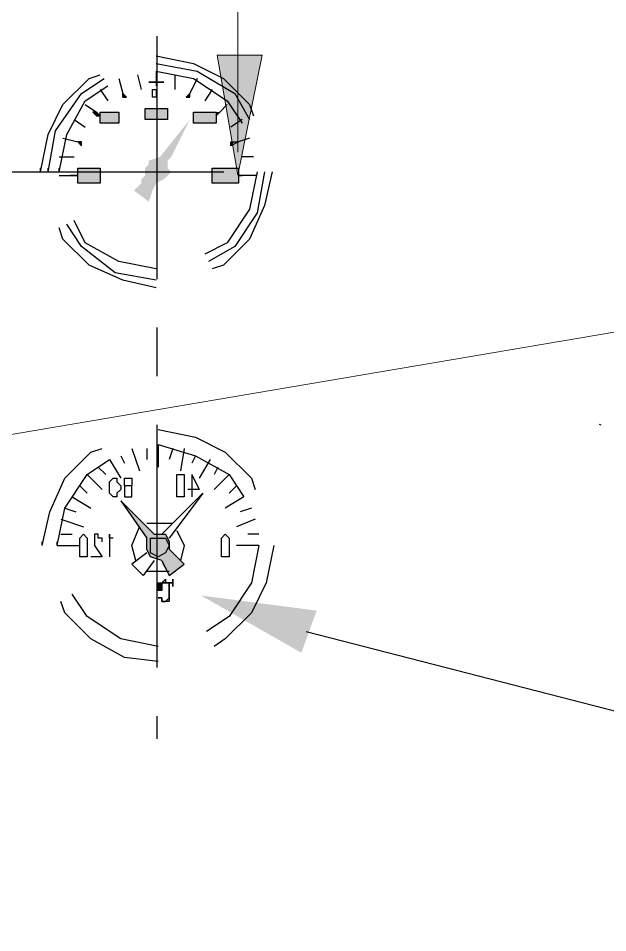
# Model space of a CAD drawing. Header units: millimetres. Extents: x 248233 to 259628, y -181361 to -174035.
# Drawn here: x 251254.8 to 251455.3, y -175713.1 to -175402.2 of the extents above; entities that cross this region are included whole.
import ezdxf

# ---------------------------------------------------------------- set-up
doc = ezdxf.new("R2010")
doc.units = ezdxf.units.MM
doc.header["$LTSCALE"] = 13
doc.linetypes.add('CENTERX2', pattern=[101.6, 63.5, -12.7, 12.7, -12.7])
for name, color, linetype in [('1', 4, 'Continuous'), ('PDF_Geometry', 7, 'Continuous'), ('粗实线', 4, 'Continuous')]:
    doc.layers.add(name, color=color, linetype=linetype)
doc.layers.add('标注、文本', color=3, linetype='Continuous', lineweight=25)
doc.layers.add('铁心', color=3, linetype='Continuous', lineweight=0)

# ---------------------------------------------------------------- blocks, each defined once
blk = doc.blocks.new('A$C3EE72B81')
at = {"layer": '粗实线', "lineweight": 30}
h = blk.add_hatch(color=256, dxfattribs=at)
h.dxf.hatch_style = 2
h.paths.add_polyline_path([(1.736, 1.82), (1.355, 1.439), (1.482, 1.439)])
h = blk.add_hatch(color=256, dxfattribs=at)
h.dxf.hatch_style = 2
h.paths.add_polyline_path([(1.228, 1.439), (1.185, 1.397), (1.439, 1.397)])
h = blk.add_hatch(color=256, dxfattribs=at)
h.dxf.hatch_style = 2
h.paths.add_polyline_path([(1.185, 1.397), (1.185, 1.355), (1.439, 1.355)])
h = blk.add_hatch(color=256, dxfattribs=at)
h.dxf.hatch_style = 2
h.paths.add_polyline_path([(1.185, 1.397), (1.439, 1.397), (1.439, 1.355)])
h = blk.add_hatch(color=256, dxfattribs=at)
h.dxf.hatch_style = 2
h.paths.add_polyline_path([(1.185, 1.355), (1.185, 1.27), (1.439, 1.27)])
h = blk.add_hatch(color=256, dxfattribs=at)
h.dxf.hatch_style = 2
h.paths.add_polyline_path([(1.185, 1.355), (1.439, 1.355), (1.439, 1.27)])
h = blk.add_hatch(color=256, dxfattribs=at)
h.dxf.hatch_style = 2
h.paths.add_polyline_path([(1.228, 1.439), (1.482, 1.439), (1.439, 1.397)])
h = blk.add_hatch(color=256, dxfattribs=at)
h.dxf.hatch_style = 2
h.paths.add_polyline_path([(1.185, 1.27), (1.101, 1.185), (1.397, 1.185)])
h = blk.add_hatch(color=256, dxfattribs=at)
h.dxf.hatch_style = 2
h.paths.add_polyline_path([(1.185, 1.27), (1.439, 1.27), (1.397, 1.185)])
h = blk.add_hatch(color=256, dxfattribs=at)
h.dxf.hatch_style = 2
h.paths.add_polyline_path([(1.058, 1.143), (1.016, 1.101), (1.27, 1.101)])
h = blk.add_hatch(color=256, dxfattribs=at)
h.dxf.hatch_style = 2
h.paths.add_polyline_path([(1.101, 1.185), (1.058, 1.143), (1.27, 1.143)])
h = blk.add_hatch(color=256, dxfattribs=at)
h.dxf.hatch_style = 2
h.paths.add_polyline_path([(1.058, 1.143), (1.27, 1.143), (1.27, 1.101)])
h = blk.add_hatch(color=256, dxfattribs=at)
h.dxf.hatch_style = 2
h.paths.add_polyline_path([(1.101, 1.185), (1.397, 1.185), (1.27, 1.143)])
h = blk.add_hatch(color=256, dxfattribs=at)
h.dxf.hatch_style = 2
h.paths.add_polyline_path([(1.016, 1.101), (1.27, 1.101), (1.185, 0.974)])
h = blk.add_hatch(color=256, dxfattribs=at)
h.dxf.hatch_style = 2
h.paths.add_polyline_path([(1.143, 0.889), (1.143, 0.847), (1.143, 0.889), (1.185, 0.889)])
h = blk.add_hatch(color=256, dxfattribs=at)
h.dxf.hatch_style = 2
h.paths.add_polyline_path([(1.228, 0.931), (1.228, 0.889), (1.185, 0.889), (1.185, 0.847), (1.185, 0.804), (1.185, 0.762), (1.185, 0.72), (1.185, 0.677), (1.228, 0.677), (1.27, 0.677), (1.228, 0.677), (1.185, 0.72), (1.185, 0.762), (1.185, 0.804), (1.185, 0.847), (1.185, 0.889), (1.228, 0.889), (1.27, 0.889)])
h = blk.add_hatch(color=256, dxfattribs=at)
h.dxf.hatch_style = 2
h.paths.add_polyline_path([(1.312, 0.889), (1.27, 0.889), (1.27, 0.847), (1.27, 0.804), (1.312, 0.804)])
h = blk.add_hatch(color=256, dxfattribs=at)
h.dxf.hatch_style = 2
h.paths.add_polyline_path([(1.312, 0.72), (1.27, 0.72), (1.27, 0.677), (1.228, 0.677), (1.27, 0.677), (1.27, 0.72)])
for points in [[(1.312, 2.625), (0.889, 2.54), (0.55, 2.371), (0.254, 2.074), (0.212, 1.947)], [(1.312, 2.625), (0.889, 2.54), (0.55, 2.371), (0.254, 2.074), (0.212, 1.947)], [(1.312, 2.455), (0.889, 2.328), (0.508, 2.117), (0.339, 1.863)], [(2.625, 1.312), (2.54, 1.693), (2.371, 2.074), (2.074, 2.371), (1.947, 2.413)], [(2.625, 1.312), (2.54, 1.693), (2.371, 2.074), (2.074, 2.371), (1.947, 2.413)], [(2.455, 1.312), (2.371, 1.736), (2.117, 2.117), (1.863, 2.286)], [(0.931, 2.117), (0.847, 1.947), (0.974, 1.947)], [(0.931, 2.117), (0.931, 1.863)], [(1.27, 1.439), (0.804, 1.905), (1.185, 1.397)], [(1.355, 1.439), (1.736, 1.82), (1.439, 1.397)], [(1.439, 1.566), (1.143, 1.566)], [(1.101, 1.482), (1.016, 1.312), (1.058, 1.143)], [(1.566, 1.143), (1.609, 1.312), (1.524, 1.524)], [(1.355, 1.439), (1.228, 1.439), (1.185, 1.355), (1.185, 1.27)], [(1.27, 1.143), (1.397, 1.185), (1.439, 1.27), (1.439, 1.397)], [(1.82, 1.397), (1.863, 1.397), (1.863, 1.439), (1.863, 1.185)], [(1.947, 1.355), (1.947, 1.397), (1.99, 1.397), (1.99, 1.439), (2.032, 1.439), (2.032, 1.397), (2.032, 1.355), (2.032, 1.312), (1.947, 1.185), (2.074, 1.185)], [(2.455, 1.312), (2.455, 1.355)], [(2.625, 1.312), (2.625, 1.355)], [(2.625, 1.312), (2.625, 1.355)], [(0, 1.312), (0.085, 0.889), (0.254, 0.55), (0.55, 0.254), (0.677, 0.169)], [(0, 1.312), (0.085, 0.889), (0.254, 0.55), (0.55, 0.254), (0.677, 0.169)], [(0.169, 1.312), (0.254, 0.889), (0.508, 0.508), (0.762, 0.339)], [(1.185, 0.974), (1.016, 1.101)], [(1.185, 1.016), (1.439, 1.016)], [(1.312, 0.169), (1.736, 0.254), (2.117, 0.508), (2.286, 0.762)], [(1.312, 0), (1.693, 0.042), (2.074, 0.254), (2.371, 0.55), (2.413, 0.677)], [(1.312, 0), (1.693, 0.042), (2.074, 0.254), (2.371, 0.55), (2.413, 0.677)]]:
    blk.add_lwpolyline(points, dxfattribs=at)
for points in [[(1.058, 2.117), (1.016, 2.117), (1.016, 2.074), (1.016, 1.99), (1.016, 1.905), (1.016, 1.863), (1.058, 1.863), (1.101, 1.863), (1.101, 1.905), (1.101, 1.99), (1.101, 2.074), (1.101, 2.117)], [(1.651, 2.074), (1.609, 2.074), (1.609, 2.032), (1.609, 1.99), (1.651, 1.99), (1.693, 1.99), (1.693, 1.947), (1.693, 1.905), (1.693, 1.863), (1.651, 1.863), (1.609, 1.863), (1.609, 1.905), (1.609, 1.947), (1.609, 1.99), (1.651, 1.99), (1.693, 1.99), (1.693, 2.032), (1.693, 2.074)], [(1.778, 2.074), (1.778, 2.032), (1.736, 1.99), (1.736, 1.947), (1.778, 1.905), (1.778, 1.863), (1.82, 1.863), (1.863, 1.905), (1.863, 1.947), (1.863, 1.99), (1.863, 2.032), (1.82, 2.074)], [(0.55, 1.439), (0.508, 1.397), (0.508, 1.312), (0.508, 1.228), (0.508, 1.185), (0.55, 1.185), (0.593, 1.185), (0.593, 1.228), (0.593, 1.312), (0.593, 1.397)], [(1.397, 1.312), (1.397, 1.397), (1.312, 1.397), (1.228, 1.397), (1.185, 1.312), (1.228, 1.228), (1.312, 1.185), (1.397, 1.228)], [(2.159, 1.439), (2.117, 1.397), (2.117, 1.312), (2.117, 1.27), (2.117, 1.228), (2.117, 1.185), (2.159, 1.185), (2.201, 1.185), (2.201, 1.228), (2.201, 1.27), (2.201, 1.312), (2.201, 1.397)], [(1.143, 0.931), (1.143, 0.889), (1.143, 0.847), (1.143, 0.889)], [(1.143, 0.889), (1.143, 0.847), (1.143, 0.889), (1.185, 0.889)], [(1.228, 0.931), (1.228, 0.889), (1.185, 0.889), (1.185, 0.847), (1.185, 0.804), (1.185, 0.762), (1.185, 0.72), (1.185, 0.677), (1.228, 0.677), (1.27, 0.677), (1.228, 0.677), (1.185, 0.72), (1.185, 0.762), (1.185, 0.804), (1.185, 0.847), (1.185, 0.889), (1.228, 0.889), (1.27, 0.889)], [(1.27, 0.889), (1.228, 0.889)], [(1.312, 0.889), (1.27, 0.889), (1.27, 0.847), (1.27, 0.804), (1.312, 0.804)], [(1.312, 0.72), (1.27, 0.72), (1.27, 0.677), (1.228, 0.677), (1.27, 0.677), (1.27, 0.72)]]:
    blk.add_lwpolyline(points, close=True, dxfattribs=at)
for points in [[(1.016, 2.413), (1.016, 2.413), (1.058, 2.159), (1.058, 2.159)], [(1.143, 2.413), (1.143, 2.413), (1.185, 2.286), (1.185, 2.286)], [(1.312, 2.455), (1.312, 2.455), (1.312, 2.201), (1.312, 2.201)], [(1.439, 2.413), (1.439, 2.413), (1.439, 2.286), (1.439, 2.286)], [(1.609, 2.413), (1.609, 2.413), (1.524, 2.159), (1.524, 2.159)], [(0.72, 2.286), (0.72, 2.286), (0.847, 2.074), (0.847, 2.074)], [(0.889, 2.328), (0.889, 2.328), (0.931, 2.244), (0.931, 2.244)], [(1.736, 2.328), (1.736, 2.328), (1.693, 2.244), (1.693, 2.244)], [(1.863, 2.286), (1.863, 2.286), (1.736, 2.074), (1.736, 2.074)], [(0.635, 2.201), (0.635, 2.201), (0.677, 2.117), (0.677, 2.117)], [(1.99, 2.201), (1.99, 2.201), (1.905, 2.117), (1.905, 2.117)], [(0.508, 2.117), (0.508, 2.117), (0.677, 1.947), (0.677, 1.947)], [(2.117, 2.117), (2.117, 2.117), (1.947, 1.947), (1.947, 1.947)], [(0.423, 1.99), (0.423, 1.99), (0.508, 1.905), (0.508, 1.905)], [(2.201, 1.99), (2.201, 1.99), (2.117, 1.905), (2.117, 1.905)], [(0.339, 1.863), (0.339, 1.863), (0.55, 1.736), (0.55, 1.736)], [(2.286, 1.863), (2.286, 1.863), (2.074, 1.736), (2.074, 1.736)], [(0.254, 1.736), (0.254, 1.736), (0.381, 1.693), (0.381, 1.693)], [(2.371, 1.736), (2.371, 1.736), (2.244, 1.693), (2.244, 1.693)], [(0.212, 1.609), (0.212, 1.609), (0.423, 1.524), (0.423, 1.524)], [(2.413, 1.609), (2.413, 1.609), (2.159, 1.524), (2.159, 1.524)], [(0.169, 1.439), (0.169, 1.439), (0.296, 1.439), (0.296, 1.439)], [(2.413, 1.439), (2.413, 1.439), (2.286, 1.439), (2.286, 1.439)], [(0.169, 1.312), (0.169, 1.312), (0.381, 1.312), (0.381, 1.312)], [(0.169, 1.312), (0.169, 1.312), (0.423, 1.312), (0.423, 1.312)], [(1.185, 1.27), (1.185, 1.27), (1.016, 1.101), (1.016, 1.101)], [(2.455, 1.312), (2.455, 1.312), (2.201, 1.312), (2.201, 1.312)], [(2.455, 1.312), (2.455, 1.312), (2.244, 1.312), (2.244, 1.312)], [(1.27, 1.143), (1.27, 1.143), (1.185, 0.974), (1.185, 0.974)], [(1.355, 1.143), (1.355, 1.143), (1.482, 0.974), (1.482, 0.974)], [(1.439, 1.228), (1.439, 1.228), (1.609, 1.101), (1.609, 1.101)], [(1.609, 1.101), (1.609, 1.101), (1.482, 0.974), (1.482, 0.974)]]:
    blk.add_open_spline(points, degree=3, dxfattribs=at)
blk = doc.blocks.new('A$C611D0E0A')
at = {"layer": '粗实线', "lineweight": 30}
h = blk.add_hatch(color=256, dxfattribs=at)
h.dxf.hatch_style = 2
h.paths.add_polyline_path([(0.931, 2.201), (0.931, 2.159), (0.974, 2.159)])
h = blk.add_hatch(color=256, dxfattribs=at)
h.dxf.hatch_style = 2
h.paths.add_polyline_path([(1.693, 2.201), (1.651, 2.159), (1.693, 2.159)])
h = blk.add_hatch(color=256, dxfattribs=at)
h.dxf.hatch_style = 2
h.paths.add_polyline_path([(0.593, 1.99), (0.635, 1.99), (0.635, 1.947)])
h = blk.add_hatch(color=256, dxfattribs=at)
h.dxf.hatch_style = 2
h.paths.add_polyline_path([(0.635, 1.863), (0.889, 1.863), (0.889, 1.99), (0.635, 1.99)])
h = blk.add_hatch(color=256, dxfattribs=at)
h.dxf.hatch_style = 2
h.paths.add_polyline_path([(1.185, 1.905), (1.439, 1.905), (1.439, 2.032), (1.185, 2.032)])
h = blk.add_hatch(color=256, dxfattribs=at)
h.dxf.hatch_style = 2
h.paths.add_polyline_path([(1.736, 1.863), (1.947, 1.863), (1.947, 1.99), (1.736, 1.99)])
h = blk.add_hatch(color=256, dxfattribs=at)
h.dxf.hatch_style = 2
h.paths.add_polyline_path([(1.99, 1.99), (1.947, 1.947), (1.99, 1.947)])
h = blk.add_hatch(color=256, dxfattribs=at)
h.dxf.hatch_style = 2
h.paths.add_polyline_path([(1.99, 1.99), (2.032, 1.99), (1.99, 1.947)])
h = blk.add_hatch(color=256, dxfattribs=at)
h.dxf.hatch_style = 2
h.paths.add_polyline_path([(0.931, 1.905), (1.143, 1.482), (1.27, 1.482)])
h = blk.add_hatch(color=256, dxfattribs=at)
h.dxf.hatch_style = 2
h.paths.add_polyline_path([(0.423, 1.651), (0.466, 1.651), (0.466, 1.609)])
h = blk.add_hatch(color=256, dxfattribs=at)
h.dxf.hatch_style = 2
h.paths.add_polyline_path([(2.159, 1.651), (2.201, 1.651), (2.159, 1.609)])
h = blk.add_hatch(color=256, dxfattribs=at)
h.dxf.hatch_style = 2
h.paths.add_polyline_path([(1.143, 1.482), (1.185, 1.439), (1.397, 1.439)])
h = blk.add_hatch(color=256, dxfattribs=at)
h.dxf.hatch_style = 2
h.paths.add_polyline_path([(1.143, 1.482), (1.27, 1.482), (1.397, 1.439)])
h = blk.add_hatch(color=256, dxfattribs=at)
h.dxf.hatch_style = 2
h.paths.add_polyline_path([(0.381, 1.185), (0.677, 1.185), (0.677, 1.355), (0.381, 1.355)])
h = blk.add_hatch(color=256, dxfattribs=at)
h.dxf.hatch_style = 2
h.paths.add_polyline_path([(1.185, 1.355), (1.143, 1.312), (1.439, 1.312)])
h = blk.add_hatch(color=256, dxfattribs=at)
h.dxf.hatch_style = 2
h.paths.add_polyline_path([(1.185, 1.439), (1.185, 1.397), (1.397, 1.397)])
h = blk.add_hatch(color=256, dxfattribs=at)
h.dxf.hatch_style = 2
h.paths.add_polyline_path([(1.185, 1.439), (1.397, 1.439), (1.397, 1.397)])
h = blk.add_hatch(color=256, dxfattribs=at)
h.dxf.hatch_style = 2
h.paths.add_polyline_path([(1.185, 1.397), (1.185, 1.355), (1.439, 1.355)])
h = blk.add_hatch(color=256, dxfattribs=at)
h.dxf.hatch_style = 2
h.paths.add_polyline_path([(1.185, 1.397), (1.397, 1.397), (1.439, 1.355)])
h = blk.add_hatch(color=256, dxfattribs=at)
h.dxf.hatch_style = 2
h.paths.add_polyline_path([(1.185, 1.355), (1.439, 1.355), (1.439, 1.312)])
h = blk.add_hatch(color=256, dxfattribs=at)
h.dxf.hatch_style = 2
h.paths.add_polyline_path([(1.947, 1.185), (2.201, 1.185), (2.201, 1.355), (1.947, 1.355)])
h = blk.add_hatch(color=256, dxfattribs=at)
h.dxf.hatch_style = 2
h.paths.add_polyline_path([(1.143, 1.312), (1.185, 1.27), (1.439, 1.27)])
h = blk.add_hatch(color=256, dxfattribs=at)
h.dxf.hatch_style = 2
h.paths.add_polyline_path([(1.143, 1.312), (1.439, 1.312), (1.439, 1.27)])
h = blk.add_hatch(color=256, dxfattribs=at)
h.dxf.hatch_style = 2
h.paths.add_polyline_path([(1.185, 1.27), (1.228, 1.228), (1.482, 1.228)])
h = blk.add_hatch(color=256, dxfattribs=at)
h.dxf.hatch_style = 2
h.paths.add_polyline_path([(1.185, 1.27), (1.439, 1.27), (1.482, 1.228)])
h = blk.add_hatch(color=256, dxfattribs=at)
h.dxf.hatch_style = 2
h.paths.add_polyline_path([(1.228, 1.228), (1.312, 1.185), (1.482, 1.185)])
h = blk.add_hatch(color=256, dxfattribs=at)
h.dxf.hatch_style = 2
h.paths.add_polyline_path([(1.228, 1.228), (1.482, 1.228), (1.482, 1.185)])
h = blk.add_hatch(color=256, dxfattribs=at)
h.dxf.hatch_style = 2
h.paths.add_polyline_path([(1.312, 1.185), (1.355, 1.101), (1.566, 1.101)])
h = blk.add_hatch(color=256, dxfattribs=at)
h.dxf.hatch_style = 2
h.paths.add_polyline_path([(1.312, 1.185), (1.482, 1.185), (1.566, 1.101)])
h = blk.add_hatch(color=256, dxfattribs=at)
h.dxf.hatch_style = 2
h.paths.add_polyline_path([(1.355, 1.101), (1.566, 1.101), (1.397, 0.974)])
for points in [[(1.312, 2.625), (0.889, 2.54), (0.55, 2.371), (0.254, 2.074), (0.212, 1.947)], [(1.312, 2.54), (0.847, 2.455), (0.423, 2.201), (0.254, 1.905)], [(1.312, 2.455), (0.889, 2.371), (0.508, 2.117), (0.339, 1.863)], [(2.625, 1.312), (2.54, 1.736), (2.371, 2.074), (2.074, 2.371), (1.947, 2.413)], [(2.413, 1.312), (2.328, 1.736), (2.117, 2.117), (1.863, 2.286)], [(2.54, 1.312), (2.455, 1.778), (2.159, 2.201), (1.905, 2.371)], [(2.54, 1.312), (2.54, 1.355)], [(2.625, 1.312), (2.625, 1.355)], [(0, 1.312), (0.085, 0.931), (0.254, 0.55), (0.55, 0.254), (0.677, 0.212)], [(0.085, 1.312), (0.169, 0.847), (0.423, 0.466), (0.72, 0.296)], [(0.169, 1.312), (0.254, 0.889), (0.508, 0.508), (0.762, 0.381)], [(1.312, 0.212), (1.736, 0.296), (2.117, 0.508), (2.244, 0.762)], [(1.312, 0.085), (1.778, 0.169), (2.159, 0.466), (2.328, 0.72)], [(1.312, 0), (1.693, 0.085), (2.074, 0.254), (2.371, 0.55), (2.413, 0.677)]]:
    blk.add_lwpolyline(points, dxfattribs=at)
for points in [[(1.397, 2.328), (1.228, 2.328)], [(0.931, 2.201), (0.974, 2.159), (0.931, 2.159)], [(1.312, 2.244), (1.312, 2.201), (1.312, 2.159), (1.355, 2.159), (1.355, 2.201), (1.355, 2.244)], [(1.693, 2.201), (1.693, 2.159), (1.651, 2.159)], [(1.693, 2.201), (1.651, 2.159), (1.693, 2.159)], [(0.593, 1.99), (0.635, 1.947)], [(0.635, 1.863), (0.889, 1.863), (0.889, 1.99), (0.635, 1.99)], [(1.185, 1.905), (1.439, 1.905), (1.439, 2.032), (1.185, 2.032)], [(1.736, 1.863), (1.947, 1.863), (1.947, 1.99), (1.736, 1.99)], [(2.032, 1.99), (1.99, 1.947), (1.947, 1.947), (1.99, 1.99)], [(1.99, 1.99), (1.947, 1.947), (1.99, 1.947), (2.032, 1.99)], [(0.381, 1.651), (0.466, 1.609), (0.466, 1.651), (0.423, 1.651)], [(2.201, 1.651), (2.159, 1.609), (2.159, 1.651)], [(2.201, 1.651), (2.159, 1.609), (2.159, 1.651)], [(0.381, 1.185), (0.677, 1.185), (0.677, 1.355), (0.381, 1.355)], [(1.947, 1.185), (2.201, 1.185), (2.201, 1.355), (1.947, 1.355)], [(0.339, 1.27), (0.381, 1.27)], [(2.286, 1.27), (2.201, 1.27)], [(2.286, 1.27), (2.201, 1.27)]]:
    blk.add_lwpolyline(points, close=True, dxfattribs=at)
for points in [[(1.101, 2.413), (1.101, 2.413), (1.101, 2.244), (1.101, 2.244)], [(1.312, 2.455), (1.312, 2.455), (1.312, 2.286), (1.312, 2.286)], [(1.524, 2.413), (1.524, 2.413), (1.482, 2.244), (1.482, 2.244)], [(0.847, 2.371), (0.847, 2.371), (0.931, 2.201), (0.931, 2.201)], [(1.736, 2.371), (1.736, 2.371), (1.693, 2.201), (1.693, 2.201)], [(0.677, 2.244), (0.677, 2.244), (0.762, 2.117), (0.762, 2.117)], [(1.947, 2.244), (1.947, 2.244), (1.863, 2.117), (1.863, 2.117)], [(0.508, 2.074), (0.508, 2.074), (0.593, 1.99), (0.593, 1.99)], [(2.117, 2.074), (2.117, 2.074), (1.99, 1.99), (1.99, 1.99)], [(0.339, 1.905), (0.339, 1.905), (0.466, 1.82), (0.466, 1.82)], [(2.244, 1.905), (2.244, 1.905), (2.117, 1.82), (2.117, 1.82)], [(0.254, 1.693), (0.254, 1.693), (0.381, 1.651), (0.381, 1.651)], [(2.371, 1.693), (2.371, 1.693), (2.201, 1.651), (2.201, 1.651)], [(0.212, 1.482), (0.212, 1.482), (0.339, 1.482), (0.339, 1.482)], [(2.413, 1.482), (2.413, 1.482), (2.244, 1.482), (2.244, 1.482)], [(2.413, 1.312), (2.413, 1.312), (2.413, 1.355), (2.413, 1.355)], [(0.169, 1.27), (0.169, 1.27), (0.339, 1.27), (0.339, 1.27)], [(2.413, 1.27), (2.413, 1.27), (2.286, 1.27), (2.286, 1.27)]]:
    blk.add_open_spline(points, degree=3, dxfattribs=at)

msp = doc.modelspace()

# ---------------------------------------------------------------- hatches: boundary and pattern name
at = {"layer": '铁心'}
for points in [[(251337.773, -175414.769), (251322.533, -175414.769), (251329.49, -175455.52)], [(251322.533, -175414.769), (251329.49, -175455.52), (251337.773, -175414.769)], [(251351.128, -175617.91), (251316.969, -175598.426), (251356.34, -175603.589)]]:
    msp.add_hatch(color=256, dxfattribs=at).paths.add_polyline_path(points)

# ---------------------------------------------------------------- linework, layer by layer
at = {"layer": '1', "color": 1, "linetype": 'CENTERX2', "lineweight": -3, "ltscale": 0.1}
for p, q in [((251301.988, -175408.313), (251301.988, -175647.104)), ((251324.756, -175454.598), (251084.781, -175454.598))]:
    msp.add_line(p, q, dxfattribs=at)
at = {"layer": 'PDF_Geometry', "lineweight": 25}
msp.add_lwpolyline([(251453.136, -175540.51), (251452.575, -175540.342)], dxfattribs=at)
at = {"layer": '标注、文本'}
msp.add_line((251352.793, -175610.711), (251751.532, -175713.057), dxfattribs=at)
at = {"layer": '铁心'}
for points in [[(251329.49, -175447.769), (251329.49, -175060.102), (251329.49, -175060.102)], [(251329.49, -175455.52), (251322.533, -175414.769), (251337.773, -175414.769)], [(251180.248, -175555.994), (251804.861, -175450.021)]]:
    msp.add_lwpolyline(points, dxfattribs=at)
msp.add_lwpolyline([(251337.773, -175414.769), (251329.49, -175455.52), (251322.533, -175414.769)], close=True, dxfattribs=at)

# ---------------------------------------------------------------- block references
at = {"layer": '标注、文本', "xscale": -30, "yscale": 30, "zscale": 30}
for name, p in [('A$C611D0E0A', (251341.152, -175493.809)), ('A$C3EE72B81', (251341.754, -175620.815))]:
    msp.add_blockref(name, p, dxfattribs=at)

doc.saveas('drawing.dxf')
